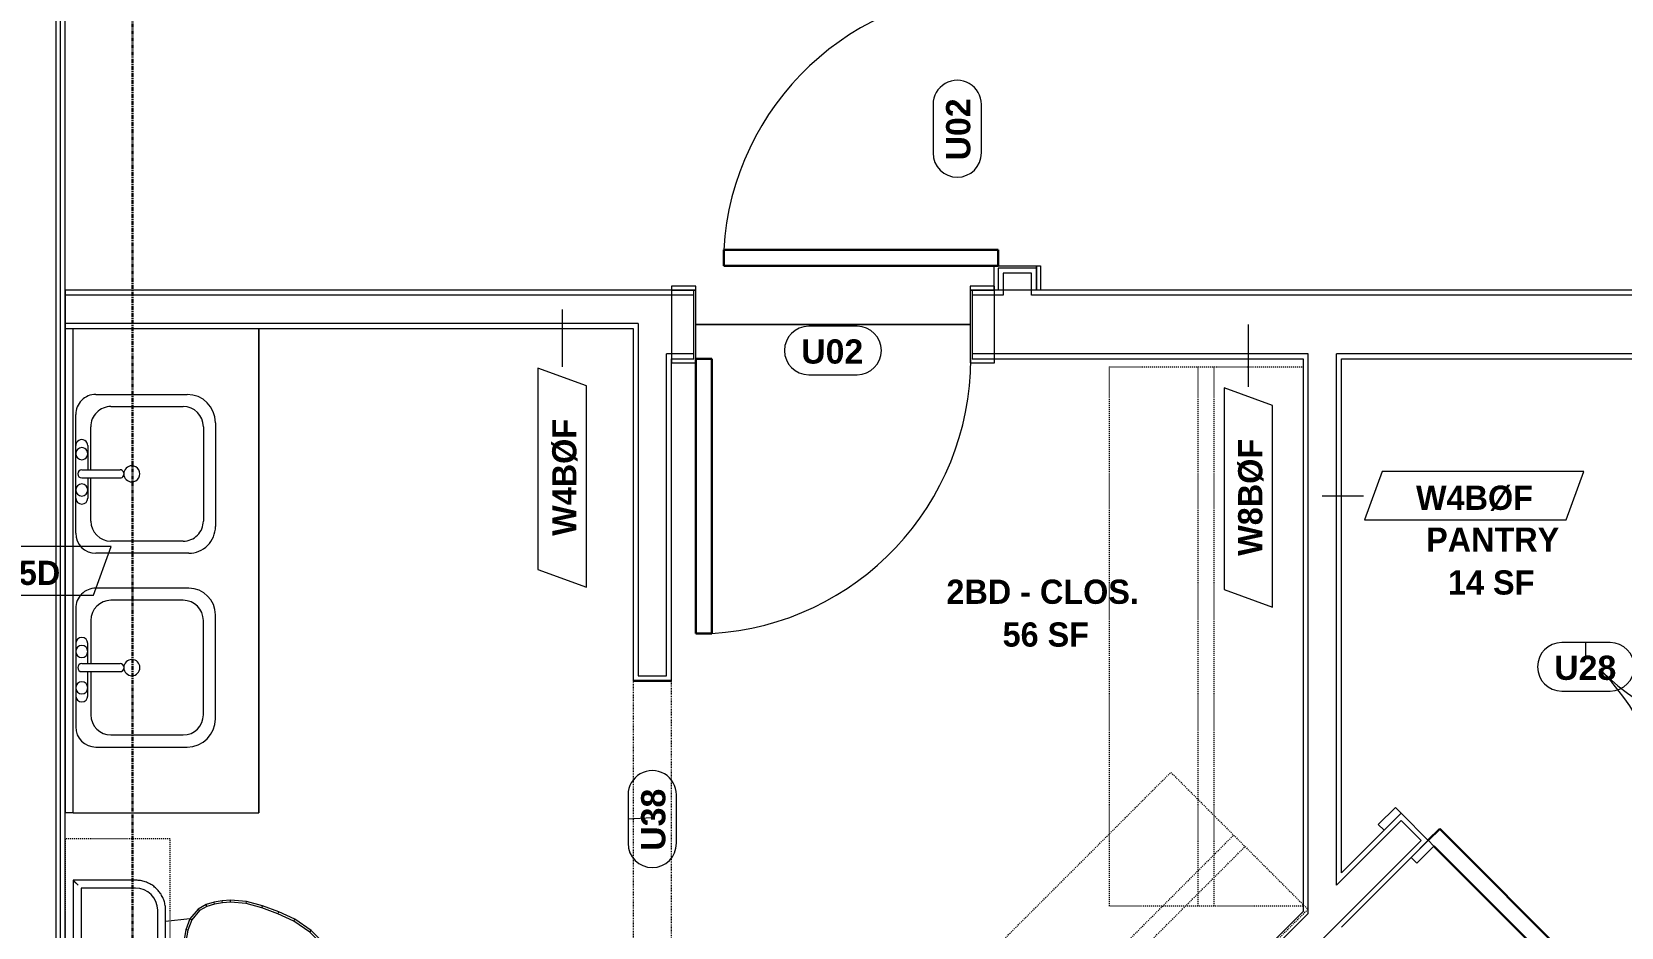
# Model space of a CAD drawing. Header units: inches. Extents: x -4058 to -1781, y 9814 to 12264.
# Drawn here: x -2512.8 to -2315.9, y 10604.7 to 10715.6 of the extents above; entities that cross this region are included whole.
import ezdxf

# ---------------------------------------------------------------- set-up
doc = ezdxf.new("R2010")
doc.units = ezdxf.units.IN
doc.header["$MEASUREMENT"] = 0
for name, pattern in [('Dash', [0.25, 0.125, -0.125]), ('Grid Line 1_2_', [0.875, 0.5, -0.125, 0.125, -0.125]), ('Overhead', [0.15625, 0.09375, -0.0625])]:
    doc.linetypes.add(name, pattern=pattern)
for name, color, linetype, lineweight in [('0-1', 7, 'Continuous', 5), ('A-AREA-IDEN', 2, 'Continuous', 9), ('A-DETL-GENF-3', 92, 'Overhead', 9), ('A-DETL-MEDM', 33, 'Continuous', 30), ('A-DOOR-3', 31, 'Continuous', 9), ('A-DOOR-4', 31, 'Continuous', 30), ('A-DOOR-IDEN', 31, 'Continuous', 9), ('A-FLOR-2', 192, 'Continuous', 9), ('A-WALL', 113, 'Continuous', 18), ('A-WALL-2', 250, 'Continuous', 18), ('A-WALL-3', 113, 'Continuous', 9), ('A-WALL-IDEN', 211, 'Continuous', 9), ('I-WALL-1', 7, 'Continuous', 9), ('I-WALL-2', 2, 'Continuous', 9), ('P-SANR-FIXT', 6, 'Continuous', 9), ('Q-CASE', 31, 'Continuous', 9), ('Q-CASE-1', 31, 'Dash', 9), ('Q-CASE-HDLN', 31, 'Dash', 9), ('S-GRID-1', 1, 'Grid Line 1_2_', 30)]:
    doc.layers.add(name, color=color, linetype=linetype, lineweight=lineweight)
doc.styles.add('Arial_B', font='arialbd.ttf', dxfattribs={"height": 3})
doc.styles.add('Century Gothic_B', font='GOTHICB.TTF', dxfattribs={"height": 3})

# ---------------------------------------------------------------- blocks, each defined once
blk = doc.blocks.new('CTR - 1st Phase - Common Walls_rvt-1-UNIT PLANS - 2ND FLOOR')
at = {"layer": 'A-WALL-2'}
for p, q in [((-2509.81, 10843.14), (-2509.81, 10458.16)), ((-2509.31, 10843.14), (-2509.31, 10458.16))]:
    blk.add_line(p, q, dxfattribs=at)
at = {"layer": 'I-WALL-1'}
blk.add_line((-2508.69, 10578.1), (-2508.69, 10843.14), dxfattribs=at)
blk = doc.blocks.new('CTR - 1st Phase - Structure_rvt-1-UNIT PLANS - 2ND FLOOR')
at = {"layer": 'S-GRID-1'}
blk.add_line((-2500.32, 9814.03), (-2500.32, 12247.5), dxfattribs=at)
blk = doc.blocks.new('SWING - SINGLE - FLUSH - SWING - FLUSH - 2-10 x 6-8 - PRIVACY-4346068-UNIT PLANS - 2ND FLOOR')
at = {"layer": 'A-DOOR-3'}
for p, q in [((-20, 2.37), (-20, 2.87)), ((-20, 2.87), (-17, 2.87)), ((-20, 2.37), (-17, 2.37)), ((-20, -2.88), (-20, 2.37)), ((-17, 2.37), (-20, 2.37)), ((-17, 2.87), (-17, 2.37)), ((-17, 2.37), (-17, -2.88)), ((17, 2.37), (17, 2.87)), ((17, 2.87), (20, 2.87)), ((17, 2.37), (20, 2.37)), ((17, -2.88), (17, 2.37)), ((20, 2.37), (17, 2.37)), ((20, 2.87), (20, 2.37)), ((20, 2.37), (20, -2.88)), ((-17, -2.88), (-20, -2.88)), ((20, -2.88), (17, -2.88))]:
    blk.add_line(p, q, dxfattribs=at)
blk.add_arc((17, -2.38), 34.07, 180, 266.6343, dxfattribs=at)
at = {"layer": 'A-DOOR-4'}
for p, q in [((15, -2.38), (15, -36.38)), ((17, -2.38), (15, -2.38)), ((17, -2.38), (17, -36.38)), ((17, -36.38), (15, -36.38))]:
    blk.add_line(p, q, dxfattribs=at)
blk = doc.blocks.new('SWING - DOUBLE - FLUSH - SWING - DOUBLE - 5-0 x 6-8 - DUMMY-3948979-UNIT PLANS - 2ND FLOOR')
at = {"layer": 'A-DOOR-3'}
for p, q in [((-33, 2.375), (-33, 3.375)), ((-33, 3.375), (-30, 3.375)), ((-30, 2.375), (-33, 2.375)), ((-30, 3.375), (-30, 2.375)), ((30, 2.375), (30, 3.375)), ((30, 3.375), (33, 3.375)), ((33, 2.375), (30, 2.375)), ((33, 3.375), (33, 2.375)), ((-33, -2.375), (-30, -2.375)), ((-33, -3.375), (-33, -2.375)), ((-30, -3.375), (-33, -3.375)), ((-30, -2.375), (-30, -3.375)), ((30, -2.375), (33, -2.375)), ((30, -3.375), (30, -2.375)), ((33, -3.375), (30, -3.375)), ((33, -2.375), (33, -3.375))]:
    blk.add_line(p, q, dxfattribs=at)
for centre, start, end in [((-30, -2.375), 270, 0), ((30, -2.375), 180, 270)]:
    blk.add_arc(centre, 30, start, end, dxfattribs=at)
at = {"layer": 'A-DOOR-4'}
for p, q in [((-28, -2.375), (-30, -2.375)), ((-30, -3.375), (-30, -32.375)), ((-28, -32.375), (-28, -2.375)), ((28, -2.375), (30, -2.375)), ((28, -32.375), (28, -2.375)), ((30, -3.375), (30, -32.375)), ((-30, -32.375), (-28, -32.375)), ((30, -32.375), (28, -32.375))]:
    blk.add_line(p, q, dxfattribs=at)
blk = doc.blocks.new('Door-Opening - CLEAR OPENING - 34_ x 80_-3928388-UNIT PLANS - 2ND FLOOR')
at = {"layer": 'A-DETL-GENF-3'}
for p, q in [((16.68, 2.37), (-17.32, 2.37)), ((-17.32, -2.38), (16.68, -2.38))]:
    blk.add_line(p, q, dxfattribs=at)
at = {"layer": 'A-DETL-MEDM'}
for p, q in [((-17.32, 2.37), (-17.32, -2.38)), ((16.68, -2.38), (16.68, 2.37))]:
    blk.add_line(p, q, dxfattribs=at)
blk = doc.blocks.new('OD_CW_Closet - OD_CW_Closet-3809433-UNIT PLANS - 2ND FLOOR')
at = {"layer": 'Q-CASE-HDLN'}
for p, q in [((0.74, -24), (0.74, 0)), ((0.74, 0), (67.55, 0)), ((67.55, 0), (67.55, -24)), ((0.74, -11), (67.55, -11)), ((0.74, -13), (67.55, -13)), ((67.55, -24), (0.74, -24))]:
    blk.add_line(p, q, dxfattribs=at)
blk = doc.blocks.new('OD_CW_Closet - OD_CW_Closet-3810279-UNIT PLANS - 2ND FLOOR')
at = {"layer": 'Q-CASE-HDLN'}
for p, q in [((0.74, -24), (0.74, 0)), ((0.74, 0), (87.24, 0)), ((87.24, 0), (87.24, -24)), ((0.74, -11), (87.24, -11)), ((0.74, -13), (87.24, -13)), ((87.24, -24), (0.74, -24))]:
    blk.add_line(p, q, dxfattribs=at)
blk = doc.blocks.new('SWING - SINGLE - FLUSH - SWING - FLUSH - 2-10 x 6-8 - PRIVACY-4346073-UNIT PLANS - 2ND FLOOR')
at = {"layer": 'A-DOOR-3'}
for p, q in [((-17, 4.75), (-20, 4.75)), ((-20, 4.75), (-20, -4.25)), ((-17, -4.25), (-17, 4.75)), ((20, 4.75), (17, 4.75)), ((17, 4.75), (17, -4.25)), ((20, -4.25), (20, 4.75)), ((-20, -4.25), (-17, -4.25)), ((-17, -4.25), (-20, -4.25)), ((-20, -4.25), (-20, -4.75)), ((-20, -4.75), (-17, -4.75)), ((-17, -4.75), (-17, -4.25)), ((17, -4.25), (20, -4.25)), ((20, -4.25), (17, -4.25)), ((17, -4.25), (17, -4.75)), ((17, -4.75), (20, -4.75)), ((20, -4.75), (20, -4.25))]:
    blk.add_line(p, q, dxfattribs=at)
blk.add_arc((17, 4.25), 34.07, 93.3657, 180, dxfattribs=at)
at = {"layer": 'A-DOOR-4'}
for p, q in [((15, 4.25), (15, 38.26)), ((17, 38.26), (15, 38.26)), ((17, 4.25), (17, 38.26)), ((17, 4.25), (15, 4.25))]:
    blk.add_line(p, q, dxfattribs=at)
blk = doc.blocks.new('M_Sink Vanity-Square - 500 x 440mm-1352614-UNIT PLANS - 2ND FLOOR')
at = {"layer": 'P-SANR-FIXT'}
for p, q in [((7.96, 7.09), (-6.72, 7.09)), ((3.62, 7.09), (-2.88, 7.09)), ((0.12, 6.33), (0.12, 1.59)), ((1.12, 6.33), (1.12, 1.59)), ((-9.22, 4.59), (-9.22, -6.73)), ((0.12, 5.22), (-5.22, 5.22)), ((-2.88, 5.59), (0.12, 5.59)), ((1.12, 5.59), (3.62, 5.59)), ((6.46, 5.22), (1.12, 5.22)), ((10.46, -6.91), (10.46, 4.59)), ((-7.72, 2.72), (-7.72, -6.23)), ((8.96, -6.23), (8.96, 2.72)), ((-5.22, -8.73), (6.46, -8.73)), ((-5.72, -10.23), (7.14, -10.23))]:
    blk.add_line(p, q, dxfattribs=at)
for centre, radius, start, end in [((-6.72, 4.59), 2.5, 90, 180), ((-2.88, 6.34), 0.75, 90, 270), ((-1.88, 6.34), 0.75, 360, 180), ((-1.88, 6.34), 0.75, 180, 0), ((0.62, 6.33), 0.5, 360, 180), ((2.62, 6.34), 0.75, 360, 180), ((2.62, 6.34), 0.75, 180, 360), ((3.62, 6.34), 0.75, 270, 90), ((7.96, 4.59), 2.5, 360, 90), ((-5.22, 2.72), 2.5, 90, 180), ((6.46, 2.72), 2.5, 0, 90), ((0.62, 0.13), 1, 360, 180), ((0.62, 0.13), 1, 180, 0), ((0.62, 1.59), 0.5, 180, 0), ((-5.72, -6.73), 3.5, 180, 270), ((-5.22, -6.23), 2.5, 180, 270), ((6.46, -6.23), 2.5, 270, 0), ((7.14, -6.91), 3.32, 270, 0)]:
    blk.add_arc(centre, radius, start, end, dxfattribs=at)
blk = doc.blocks.new('Toilet-Domestic-3D - Toilet-Domestic-3D-V22-UNIT PLANS - 2ND FLOOR')
at = {"layer": 'P-SANR-FIXT'}
for p, q in [((-0.5, 12), (-1.87, 11.5)), ((-0.46, 11.75), (-0.5, 12)), ((0.5, 12), (-0.5, 12)), ((0.46, 11.75), (0.5, 12)), ((1.87, 11.5), (0.5, 12)), ((-3.74, 10), (-5.13, 8)), ((-2.74, 11), (-3.74, 10)), ((-3.55, 9.84), (-3.74, 10)), ((-2.59, 10.8), (-3.55, 9.84)), ((-1.87, 11.5), (-2.74, 11)), ((-2.59, 10.8), (-2.74, 11)), ((-1.77, 11.27), (-2.59, 10.8)), ((-1.77, 11.27), (-1.87, 11.5)), ((-0.46, 11.75), (-1.77, 11.27)), ((0.46, 11.75), (-0.46, 11.75)), ((1.77, 11.27), (0.46, 11.75)), ((1.77, 11.27), (1.87, 11.5)), ((2.59, 10.8), (1.77, 11.27)), ((2.74, 11), (1.87, 11.5)), ((2.59, 10.8), (2.74, 11)), ((3.55, 9.84), (2.59, 10.8)), ((3.74, 10), (2.74, 11)), ((3.55, 9.84), (3.74, 10)), ((5.13, 8), (3.74, 10)), ((-5.13, 8), (-6.06, 6)), ((-4.91, 7.88), (-5.13, 8)), ((-3.55, 9.84), (-4.91, 7.88)), ((4.91, 7.88), (3.55, 9.84)), ((4.91, 7.88), (5.13, 8)), ((6.06, 6), (5.13, 8)), ((-6.06, 6), (-6.79, 4)), ((-5.83, 5.9), (-6.06, 6)), ((-4.91, 7.88), (-5.83, 5.9)), ((5.83, 5.9), (4.91, 7.88)), ((5.83, 5.9), (6.06, 6)), ((6.79, 4), (6.06, 6)), ((-6.79, 4), (-7.33, 1.99)), ((-6.55, 3.92), (-6.79, 4)), ((-5.83, 5.9), (-6.55, 3.92)), ((6.55, 3.92), (5.83, 5.9)), ((6.55, 3.92), (6.79, 4)), ((7.33, 1.99), (6.79, 4)), ((-7.33, 1.99), (-7.5, 0)), ((-7.08, 1.95), (-7.33, 1.99)), ((-6.55, 3.92), (-7.08, 1.95)), ((7.08, 1.95), (6.55, 3.92)), ((7.08, 1.95), (7.33, 1.99)), ((7.5, 0), (7.33, 1.99)), ((-7.08, 1.95), (-7.25, 0)), ((7.25, 0), (7.08, 1.95)), ((-7.25, 0), (-7.5, 0)), ((-7.5, 0), (-7.41, -1)), ((-7.16, -0.96), (-7.41, -1)), ((-7.41, -1), (-7.24, -2)), ((-7.25, 0), (-7.16, -0.96)), ((-6.99, -1.95), (-7.24, -2)), ((-7.16, -0.96), (-6.99, -1.95)), ((-6.99, -1.95), (-6.73, -2.9)), ((6.73, -2.9), (6.99, -1.95)), ((6.99, -1.95), (7.16, -0.96)), ((6.99, -1.95), (7.24, -2)), ((7.16, -0.96), (7.25, 0)), ((7.16, -0.96), (7.41, -1)), ((7.24, -2), (7.41, -1)), ((7.25, 0), (7.5, 0)), ((7.41, -1), (7.5, 0)), ((-7.24, -2), (-6.97, -3)), ((-6.73, -2.9), (-6.97, -3)), ((-6.97, -3), (-6.4, -4)), ((-6.73, -2.9), (-6.21, -3.84)), ((-6.4, -4), (-6.21, -3.84)), ((-6.21, -3.84), (-5.08, -4.78)), ((5.08, -4.78), (6.21, -3.84)), ((6.21, -3.84), (6.73, -2.9)), ((6.21, -3.84), (6.4, -4)), ((6.4, -4), (6.97, -3)), ((6.73, -2.9), (6.97, -3)), ((6.97, -3), (7.24, -2)), ((-6.4, -4), (-5.21, -5)), ((-5.08, -4.78), (-5.21, -5)), ((-5.21, -5), (-4.86, -8.02)), ((-5.21, -5), (-3.84, -5.5)), ((-5.08, -4.78), (-3.77, -5.26)), ((-3.77, -5.26), (-3.84, -5.5)), ((-3.84, -5.5), (-1, -6)), ((-3.77, -5.26), (-0.98, -5.75)), ((-0.98, -5.75), (-1, -6)), ((-0.98, -5.75), (0.98, -5.75)), ((0.98, -5.75), (3.77, -5.26)), ((0.98, -5.75), (1, -6)), ((1, -6), (3.84, -5.5)), ((3.77, -5.26), (5.08, -4.78)), ((3.77, -5.26), (3.84, -5.5)), ((3.84, -5.5), (5.21, -5)), ((4.86, -8.02), (5.21, -5)), ((5.08, -4.78), (5.21, -5)), ((5.21, -5), (6.4, -4)), ((-1, -6), (1, -6)), ((6.25, -8.02), (-6.25, -8.02)), ((6.25, -9), (-6.25, -9)), ((6.25, -9), (-6.25, -9)), ((-9.98, -11.75), (-9.98, -19.48)), ((-9, -11.75), (-9, -18.5)), ((-9, -11.75), (-9, -18.5)), ((9, -18.5), (9, -11.75)), ((9, -18.5), (9, -11.75)), ((9.98, -19.48), (9.98, -11.75)), ((-9.98, -19.48), (-9.86, -19.36)), ((-9.98, -19.48), (9.98, -19.48)), ((-9, -18.5), (9, -18.5)), ((-9, -18.5), (9, -18.5)), ((9.86, -19.36), (9.98, -19.48))]:
    blk.add_line(p, q, dxfattribs=at)
at = {"layer": 'P-SANR-FIXT', "flags": 128}
for points in [[(-6.25, -8.02), (-6.4, -8.03), (-6.55, -8.03), (-6.7, -8.05), (-6.84, -8.07), (-6.99, -8.1), (-7.14, -8.13), (-7.28, -8.17), (-7.42, -8.21), (-7.56, -8.26), (-7.7, -8.32), (-7.84, -8.38), (-7.97, -8.44), (-8.1, -8.52), (-8.23, -8.59), (-8.35, -8.67), (-8.48, -8.76), (-8.59, -8.85), (-8.71, -8.95), (-8.82, -9.05), (-8.92, -9.15), (-9.03, -9.26), (-9.12, -9.38), (-9.22, -9.49), (-9.3, -9.61), (-9.39, -9.74), (-9.46, -9.86), (-9.54, -9.99), (-9.6, -10.13), (-9.67, -10.26), (-9.72, -10.4), (-9.78, -10.54), (-9.82, -10.68), (-9.86, -10.83), (-9.89, -10.97), (-9.92, -11.12), (-9.95, -11.26), (-9.96, -11.41), (-9.97, -11.56), (-9.98, -11.71), (-9.98, -11.75)], [(9.98, -11.75), (9.97, -11.6), (9.97, -11.45), (9.95, -11.3), (9.93, -11.16), (9.9, -11.01), (9.87, -10.86), (9.83, -10.72), (9.79, -10.58), (9.74, -10.44), (9.68, -10.3), (9.62, -10.16), (9.56, -10.03), (9.48, -9.9), (9.41, -9.77), (9.33, -9.65), (9.24, -9.52), (9.15, -9.41), (9.05, -9.29), (8.95, -9.18), (8.85, -9.08), (8.74, -8.97), (8.62, -8.88), (8.51, -8.78), (8.39, -8.7), (8.26, -8.61), (8.14, -8.54), (8.01, -8.46), (7.87, -8.4), (7.74, -8.33), (7.6, -8.28), (7.46, -8.22), (7.32, -8.18), (7.17, -8.14), (7.03, -8.11), (6.88, -8.08), (6.74, -8.05), (6.59, -8.04), (6.44, -8.03), (6.29, -8.02), (6.25, -8.02)]]:
    blk.add_lwpolyline(points, dxfattribs=at)
at = {"layer": 'P-SANR-FIXT'}
for radius in [2, 1.75]:
    blk.add_circle((0, -8.48), radius, dxfattribs=at)
for centre, start, end in [((-6.25, -11.75), 90, 180), ((-6.25, -11.75), 90, 180), ((6.25, -11.75), 0, 90), ((6.25, -11.75), 360, 90)]:
    blk.add_arc(centre, 2.75, start, end, dxfattribs=at)
for points in [[(-9.98, -19.48), (-9.98, -19.48), (-9.98, -19.48), (-9.98, -19.48)], [(9.98, -19.48), (9.98, -19.48), (9.98, -19.48), (9.98, -19.48)]]:
    blk.add_open_spline(points, degree=3, dxfattribs=at)
for points, knots in [([(-9.86, -19.36), (-9.86, -19.36), (-9.85, -19.35), (-9.82, -19.32), (-9.8, -19.3), (-9.78, -19.28), (-9.75, -19.25), (-9.71, -19.21), (-9.66, -19.16), (-9.6, -19.1), (-9.55, -19.05), (-9.47, -18.97), (-9.41, -18.91), (-9.37, -18.87)], [0, 0, 0, 0, 0.166667, 0.25, 0.291667, 0.333333, 0.416667, 0.5, 0.583333, 0.666667, 0.75, 0.833333, 1, 1, 1, 1]), ([(9.37, -18.87), (9.41, -18.91), (9.47, -18.97), (9.55, -19.05), (9.6, -19.1), (9.66, -19.16), (9.71, -19.21), (9.75, -19.25), (9.78, -19.28), (9.8, -19.3), (9.82, -19.32), (9.85, -19.35), (9.86, -19.36), (9.86, -19.36)], [-1, -1, -1, -1, -0.833333, -0.75, -0.666667, -0.583333, -0.5, -0.416667, -0.333333, -0.291667, -0.25, -0.166667, 0, 0, 0, 0])]:
    blk.add_open_spline(points, degree=3, knots=knots, dxfattribs=at)
blk = doc.blocks.new('Bath Vanity - Bath Vanity 60_-V23-UNIT PLANS - 2ND FLOOR')
at = {"layer": 'Q-CASE'}
for p, q in [((-29.26, -1), (-29.26, -24)), ((-29.26, -24), (30.74, -24))]:
    blk.add_line(p, q, dxfattribs=at)
blk = doc.blocks.new('BATHROOM MIRROR - BATHROOM MIRROR  60_-3809435-UNIT PLANS - 2ND FLOOR')
at = {"layer": 'Q-CASE'}
for p, q in [((30.74, 24), (-29.26, 24)), ((-29.26, 23), (-29.26, 24)), ((30.74, 24), (30.74, 23)), ((-29.26, 23), (30.74, 23))]:
    blk.add_line(p, q, dxfattribs=at)
blk = doc.blocks.new('300 Series Wall Hung Cabinet_326 - 30_-2909952-UNIT PLANS - 2ND FLOOR')
at = {"layer": 'Q-CASE'}
for p, q in [((-2.5, -13.19), (-2.01, -13.19)), ((-2.5, -13.19), (-2.5, -14.69)), ((-2.01, -14.69), (-2.01, -13.19)), ((2, -13.19), (2.49, -13.19)), ((2, -13.19), (2, -14.69)), ((2.49, -14.69), (2.49, -13.19)), ((-2.5, -14.69), (-2.01, -14.69)), ((2, -14.69), (2.49, -14.69))]:
    blk.add_line(p, q, dxfattribs=at)
at = {"layer": 'Q-CASE-1'}
for p, q in [((15, -0.19), (-15, -0.19)), ((-15, -0.19), (-15, -13.19)), ((15, -13.19), (15, -0.19)), ((-15, -13.19), (15, -13.19))]:
    blk.add_line(p, q, dxfattribs=at)
blk = doc.blocks.new('M_Sink Vanity-Square - 500 x 440mm-1372835-UNIT PLANS - 2ND FLOOR')
at = {"layer": 'P-SANR-FIXT'}
for p, q in [((-5.72, 10.23), (7.14, 10.23)), ((-5.22, 8.73), (6.46, 8.73)), ((-9.22, -4.59), (-9.22, 6.73)), ((-7.72, -2.72), (-7.72, 6.23)), ((8.96, 6.23), (8.96, -2.72)), ((10.46, 6.91), (10.46, -4.59)), ((0.12, -6.33), (0.12, -1.59)), ((1.12, -6.33), (1.12, -1.59)), ((0.12, -5.22), (-5.22, -5.22)), ((-2.88, -5.59), (0.12, -5.59)), ((6.46, -5.22), (1.12, -5.22)), ((1.12, -5.59), (3.62, -5.59)), ((7.96, -7.09), (-6.72, -7.09)), ((3.62, -7.09), (-2.88, -7.09))]:
    blk.add_line(p, q, dxfattribs=at)
for centre, radius, start, end in [((-5.72, 6.73), 3.5, 90, 180), ((7.14, 6.91), 3.32, 360, 90), ((-5.22, 6.23), 2.5, 90, 180), ((6.46, 6.23), 2.5, 360, 90), ((0.62, -0.13), 1, 360, 180), ((0.62, -0.13), 1, 180, 0), ((0.62, -1.59), 0.5, 360, 180), ((-5.22, -2.72), 2.5, 180, 270), ((6.46, -2.72), 2.5, 270, 360), ((-6.72, -4.59), 2.5, 180, 270), ((-2.88, -6.34), 0.75, 90, 270), ((-1.88, -6.34), 0.75, 360, 180), ((2.62, -6.34), 0.75, 0, 180), ((3.62, -6.34), 0.75, 270, 90), ((7.96, -4.59), 2.5, 270, 0), ((-1.88, -6.34), 0.75, 180, 0), ((0.62, -6.33), 0.5, 180, 0), ((2.62, -6.34), 0.75, 180, 0)]:
    blk.add_arc(centre, radius, start, end, dxfattribs=at)
blk = doc.blocks.new('Wall Tag - Arch Wall-3956453-UNIT PLANS - 2ND FLOOR')
at = {"layer": 'A-WALL-IDEN'}
for p, q in [((-0.3561, 0.0937), (-0.4244, -0.0937)), ((0.4244, 0.0937), (-0.3561, 0.0937)), ((0.3561, -0.0937), (0.4244, 0.0937)), ((-0.4244, -0.0937), (0.3561, -0.0937))]:
    blk.add_line(p, q, dxfattribs=at)
blk = doc.blocks.new('Door Tag - Type Mark-2601225-UNIT PLANS - 2ND FLOOR')
at = {"layer": 'A-DOOR-IDEN'}
for p, q in [((0.09375, 0.09375), (-0.09375, 0.09375)), ((-0.09375, -0.09375), (0.09375, -0.09375))]:
    blk.add_line(p, q, dxfattribs=at)
for centre, start, end in [((-0.09375, 0), 90, 270), ((0.09375, 0), 270, 90)]:
    blk.add_arc(centre, 0.09375, start, end, dxfattribs=at)

msp = doc.modelspace()

# ---------------------------------------------------------------- linework, layer by layer
at = {"layer": 'A-DOOR-IDEN'}
for p, q in [((-2413.56, 10679.35), (-2413.56, 10679.13)), ((-2320.27, 10638.35), (-2320.27, 10639.95)), ((-2435.94, 10618.23), (-2438.94, 10618.09))]:
    msp.add_line(p, q, dxfattribs=at)
at = {"layer": 'A-FLOR-2'}
for p, q in [((-2484.68, 10678.85), (-2484.68, 10618.85)), ((-2396.56, 10679.35), (-2430.56, 10679.35)), ((-2430.56, 10679.35), (-2396.56, 10679.35))]:
    msp.add_line(p, q, dxfattribs=at)
at = {"layer": 'A-WALL'}
for p, q in [((-2388.95, 10685.73), (-2392.45, 10685.73)), ((-2392.45, 10685.73), (-2392.45, 10682.98)), ((-2388.95, 10682.98), (-2388.95, 10685.73)), ((-2430.81, 10682.98), (-2508.69, 10682.98)), ((-2392.45, 10682.98), (-2396.31, 10682.98)), ((-2351.19, 10682.98), (-2388.95, 10682.98)), ((-2292.95, 10682.98), (-2351.19, 10682.98)), ((-2437.69, 10679.48), (-2508.69, 10679.48)), ((-2437.69, 10679.48), (-2437.69, 10635.85)), ((-2434.19, 10635.85), (-2434.19, 10675.73)), ((-2430.81, 10675.73), (-2434.19, 10675.73)), ((-2354.69, 10675.73), (-2396.31, 10675.73)), ((-2354.69, 10606.4), (-2354.69, 10675.73)), ((-2298.45, 10675.73), (-2351.19, 10675.73)), ((-2351.19, 10609.9), (-2351.19, 10675.73)), ((-2437.69, 10635.85), (-2434.19, 10635.85)), ((-2343.16, 10617.93), (-2351.19, 10609.9)), ((-2340.69, 10615.45), (-2343.16, 10617.93)), ((-2350.56, 10605.58), (-2340.69, 10615.45)), ((-2354.69, 10606.4), (-2416.06, 10545.03)), ((-2350.56, 10605.58), (-2351.19, 10604.95)), ((-2449.38, 10506.76), (-2351.19, 10604.95))]:
    msp.add_line(p, q, dxfattribs=at)
at = {"layer": 'A-WALL-3'}
for p, q in [((-2388.32, 10686.35), (-2393.07, 10686.35)), ((-2393.07, 10686.35), (-2393.07, 10683.6)), ((-2388.32, 10683.6), (-2388.32, 10686.35)), ((-2433.56, 10683.6), (-2508.69, 10683.6)), ((-2508.69, 10683.6), (-2508.69, 10678.85)), ((-2350.56, 10683.6), (-2355.31, 10683.6)), ((-2507.68, 10678.85), (-2438.31, 10678.85)), ((-2438.31, 10678.85), (-2438.31, 10635.23)), ((-2433.56, 10635.23), (-2433.56, 10675.1)), ((-2355.31, 10675.1), (-2355.31, 10606.66)), ((-2350.56, 10611.41), (-2350.56, 10675.1)), ((-2343.16, 10618.81), (-2350.56, 10611.41)), ((-2339.8, 10615.45), (-2343.16, 10618.81)), ((-2350.56, 10604.69), (-2339.8, 10615.45)), ((-2355.31, 10606.66), (-2416.06, 10545.91))]:
    msp.add_line(p, q, dxfattribs=at)
at = {"layer": 'A-WALL-IDEN'}
for p, q in [((-2447.1, 10681.23), (-2447.1, 10674.12)), ((-2362.11, 10679.35), (-2362.11, 10671.64)), ((-2352.94, 10658.14), (-2347.84, 10658.14))]:
    msp.add_line(p, q, dxfattribs=at)
at = {"layer": 'I-WALL-2'}
for p, q in [((-2430.81, 10683.6), (-2433.56, 10683.6)), ((-2430.81, 10675.1), (-2430.81, 10683.6)), ((-2393.07, 10683.6), (-2396.31, 10683.6)), ((-2396.31, 10683.6), (-2396.31, 10675.1)), ((-2355.31, 10683.6), (-2388.32, 10683.6)), ((-2299.07, 10683.6), (-2350.56, 10683.6)), ((-2433.56, 10675.1), (-2430.81, 10675.1)), ((-2396.31, 10675.1), (-2355.31, 10675.1)), ((-2350.56, 10675.1), (-2299.07, 10675.1))]:
    msp.add_line(p, q, dxfattribs=at)

# ---------------------------------------------------------------- block references
at = {"layer": '0-1'}
for name in ['CTR - 1st Phase - Structure_rvt-1-UNIT PLANS - 2ND FLOOR', 'CTR - 1st Phase - Common Walls_rvt-1-UNIT PLANS - 2ND FLOOR']:
    msp.add_blockref(name, (0, 0), dxfattribs=at)
at = {"layer": 'A-DOOR-3'}
for name, p, rotation in [('SWING - SINGLE - FLUSH - SWING - FLUSH - 2-10 x 6-8 - PRIVACY-4346068-UNIT PLANS - 2ND FLOOR', (-2390.7, 10703.6), 270.0000000000105), ('SWING - SINGLE - FLUSH - SWING - FLUSH - 2-10 x 6-8 - PRIVACY-4346073-UNIT PLANS - 2ND FLOOR', (-2413.56, 10679.35), 180), ('SWING - DOUBLE - FLUSH - SWING - DOUBLE - 5-0 x 6-8 - DUMMY-3948979-UNIT PLANS - 2ND FLOOR', (-2320.27, 10638.35), 45.00000000015443), ('Door-Opening - CLEAR OPENING - 34_ x 80_-3928388-UNIT PLANS - 2ND FLOOR', (-2435.94, 10617.9), 270.0000000000298)]:
    msp.add_blockref(name, p, dxfattribs=dict(at, rotation=rotation))
at = {"layer": 'A-DOOR-IDEN', "xscale": 31.99999999999999, "yscale": 31.99999999999999, "zscale": 31.99999999999999, "rotation": 89.99999999999955}
for p in [(-2398.16, 10703.6), (-2435.94, 10618.09)]:
    msp.add_blockref('Door Tag - Type Mark-2601225-UNIT PLANS - 2ND FLOOR', p, dxfattribs=at)
at = {"layer": 'A-DOOR-IDEN', "xscale": 31.99999999999999, "yscale": 31.99999999999999, "zscale": 31.99999999999999}
for p in [(-2413.56, 10676.13), (-2320.27, 10636.95)]:
    msp.add_blockref('Door Tag - Type Mark-2601225-UNIT PLANS - 2ND FLOOR', p, dxfattribs=at)
at = {"layer": 'A-WALL-IDEN', "xscale": 31.99999999999999, "yscale": 31.99999999999999, "zscale": 31.99999999999999, "rotation": 89.99999999999955}
for p in [(-2447.1, 10660.38), (-2362.11, 10657.91)]:
    msp.add_blockref('Wall Tag - Arch Wall-3956453-UNIT PLANS - 2ND FLOOR', p, dxfattribs=at)
at = {"layer": 'A-WALL-IDEN', "xscale": 31.99999999999999, "yscale": 31.99999999999999, "zscale": 31.99999999999999}
for p in [(-2334.11, 10658.14), (-2516.54, 10648.84)]:
    msp.add_blockref('Wall Tag - Arch Wall-3956453-UNIT PLANS - 2ND FLOOR', p, dxfattribs=at)
at = {"layer": 'P-SANR-FIXT'}
for name, p, rotation in [('M_Sink Vanity-Square - 500 x 440mm-1372835-UNIT PLANS - 2ND FLOOR', (-2500.28, 10661.47), 269.9999999999853), ('M_Sink Vanity-Square - 500 x 440mm-1352614-UNIT PLANS - 2ND FLOOR', (-2500.28, 10636.23), 89.99999999980326), ('Toilet-Domestic-3D - Toilet-Domestic-3D-V22-UNIT PLANS - 2ND FLOOR', (-2488.21, 10600.54), 269.9999999997181)]:
    msp.add_blockref(name, p, dxfattribs=dict(at, rotation=rotation))
at = {"layer": 'Q-CASE'}
for name, p, rotation in [('BATHROOM MIRROR - BATHROOM MIRROR  60_-3809435-UNIT PLANS - 2ND FLOOR', (-2484.68, 10648.11), 89.99999999989234), ('Bath Vanity - Bath Vanity 60_-V23-UNIT PLANS - 2ND FLOOR', (-2508.69, 10648.11), 89.99999999981394), ('OD_CW_Closet - OD_CW_Closet-3809433-UNIT PLANS - 2ND FLOOR', (-2379.31, 10606.55), 90.00000000003328), ('OD_CW_Closet - OD_CW_Closet-3810279-UNIT PLANS - 2ND FLOOR', (-2433.38, 10562.19), 45.00000000001427), ('300 Series Wall Hung Cabinet_326 - 30_-2909952-UNIT PLANS - 2ND FLOOR', (-2508.87, 10600.66), 89.99999999985552)]:
    msp.add_blockref(name, p, dxfattribs=dict(at, rotation=rotation))

# ---------------------------------------------------------------- texts
at = {"layer": 'A-AREA-IDEN', "char_height": 3, "attachment_point": 1, "style": 'Century Gothic_B'}
for s, insert, width in [('PANTRY', (-2340.07, 10654.2), 18.988), ('14 SF', (-2337.36, 10648.9), 12.423), ('2BD - CLOS.', (-2399.5, 10647.75), 29.29), ('56 SF', (-2392.54, 10642.45), 12.423)]:
    msp.add_mtext(s, dxfattribs=dict(at, insert=insert, width=width))
at = {"layer": 'A-DOOR-IDEN', "char_height": 3, "width": 9.393, "attachment_point": 1, "rotation": 90, "style": 'Arial_B'}
for s, insert in [('U02', (-2399.54, 10699.67)), ('U38', (-2437.32, 10614.16))]:
    msp.add_mtext(s, dxfattribs=dict(at, insert=insert))
at = {"layer": 'A-DOOR-IDEN', "char_height": 3, "width": 9.393, "attachment_point": 1, "style": 'Arial_B'}
for s, insert in [('U02', (-2417.49, 10677.51)), ('U28', (-2324.2, 10638.33))]:
    msp.add_mtext(s, dxfattribs=dict(at, insert=insert))
at = {"layer": 'A-WALL-IDEN', "char_height": 3, "width": 17.372, "attachment_point": 1, "rotation": 90, "style": 'Century Gothic_B'}
for s, insert in [('W4BØF', (-2448.34, 10653.17)), ('W8BØF', (-2363.36, 10650.7))]:
    msp.add_mtext(s, dxfattribs=dict(at, insert=insert))
at = {"layer": 'A-WALL-IDEN', "char_height": 3, "attachment_point": 1, "style": 'Century Gothic_B'}
for s, insert, width in [('W4BØF', (-2341.32, 10659.39), 17.372), ('W6P.5D', (-2524.22, 10650.09), 18.483)]:
    msp.add_mtext(s, dxfattribs=dict(at, insert=insert, width=width))

doc.saveas('drawing.dxf')
